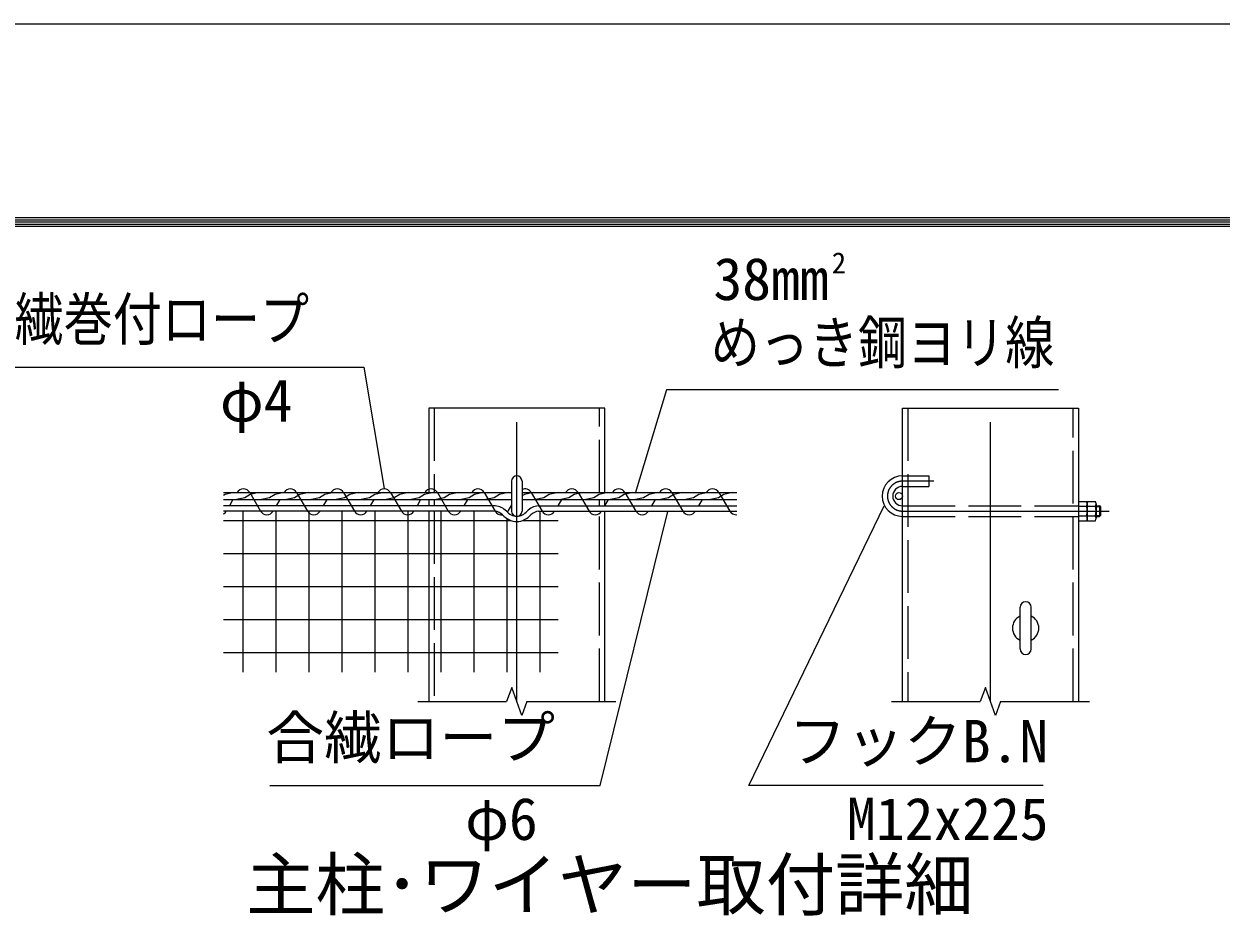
# Model space of a CAD drawing. Units: millimetres, scale not verified. Extents: x -16800 to 16800, y -11880 to 11880.
# Drawn here: x 4346 to 9786, y 7810 to 11880 of the extents above; entities that cross this region are included whole.
import ezdxf
from ezdxf.enums import TextEntityAlignment as Align

# ---------------------------------------------------------------- set-up
doc = ezdxf.new("R2010")
doc.units = ezdxf.units.MM
doc.header["$LTSCALE"] = 40
doc.linetypes.add('DASHED', pattern=[7.5, 6, -1.5])
doc.linetypes.add('USER1', pattern=[50.8, 31.75, -6.35, 6.35, -6.35])
for name, color, linetype, lineweight in [('0-0_D-TTL-TXT', 7, 'Continuous', 13), ('0-1_D-STR1', 1, 'Continuous', 25), ('0-2_D-BMK', 2, 'USER1', 13), ('0-3_D-STR3', 3, 'Continuous', 13), ('0-4_D-STR2', 7, 'Continuous', 13), ('0-5_D-STR-DIM', 7, 'Continuous', 13), ('0-6_D-STR-TXT', 7, 'Continuous', 13), ('0-C_D-TTL', 7, 'Continuous', 25)]:
    doc.layers.add(name, color=color, linetype=linetype, lineweight=lineweight)
doc.styles.add('ＭＳ ゴシック', font='')
doc.styles.get('ＭＳ ゴシック').set_extended_font_data('MS Gothic')

msp = doc.modelspace()

# ---------------------------------------------------------------- linework, layer by layer
at = {"layer": '0-1_D-STR1', "linetype": 'DASHED'}
for p, q in [((6209.28, 10133.04), (6209.28, 9749.04)), ((6961.28, 9749.04), (6961.28, 10133.04)), ((8362, 10133.04), (8362, 8799.71)), ((9114, 8799.71), (9114, 10133.04)), ((6209.28, 9717.04), (6209.28, 9689.04)), ((6961.28, 9689.04), (6961.28, 9717.04)), ((6209.28, 9665.04), (6209.28, 8799.71)), ((6961.28, 8799.71), (6961.28, 9665.04))]:
    msp.add_line(p, q, dxfattribs=at)
at = {"layer": '0-1_D-STR1'}
for p, q in [((6985.28, 9749.04), (6985.28, 10133.04)), ((8338, 8799.71), (8338, 10133.04)), ((6185.28, 9717.04), (6185.28, 9689.04)), ((6985.28, 9689.04), (6985.28, 9717.04)), ((6185.28, 9665.04), (6185.28, 8799.71)), ((6985.28, 8799.71), (6985.28, 9665.04))]:
    msp.add_line(p, q, dxfattribs=at)
for points in [[(6985.28, 10133.04), (6185.28, 10133.04), (6185.28, 9749.04)], [(8338, 10133.04), (9138, 10133.04), (9138, 8799.71)]]:
    msp.add_lwpolyline(points, dxfattribs=at)
at = {"layer": '0-2_D-BMK'}
for p, q in [((6585.28, 8799.71), (6585.28, 10203.71)), ((8738, 8799.71), (8738, 10203.71)), ((8479.91, 9801.04), (8338, 9801.04)), ((8338, 9665.04), (9278, 9665.04))]:
    msp.add_line(p, q, dxfattribs=at)
msp.add_arc((8338, 9733.04), 68, 90, 270, dxfattribs=at)
at = {"layer": '0-3_D-STR3'}
for p, q in [((6561.28, 9801.04), (6561.28, 9665.04)), ((6609.28, 9801.04), (6609.28, 9665.04)), ((5251.95, 9749.04), (6561.28, 9749.04)), ((6609.28, 9749.04), (7585.28, 9749.04)), ((5251.95, 9717.04), (6561.28, 9717.04)), ((6488.13, 9689.04), (5251.95, 9689.04)), ((6609.28, 9717.04), (7585.28, 9717.04)), ((6682.43, 9689.04), (7585.28, 9689.04)), ((9138, 9708.84), (9138, 9621.24)), ((9138, 9708.84), (9174.8, 9708.84)), ((9138, 9686.94), (9174.8, 9686.94)), ((9178, 9708.84), (9178, 9621.24)), ((9178, 9708.84), (9214.8, 9708.84)), ((9178, 9699.51), (9178, 9630.58)), ((9178, 9686.94), (9214.8, 9686.94)), ((9218, 9699.51), (9218, 9630.58)), ((9218, 9689.04), (9234.21, 9689.04)), ((9218, 9685.26), (9238, 9685.26)), ((9238, 9685.26), (9234.21, 9689.04)), ((9234.21, 9689.04), (9234.21, 9641.04)), ((9238, 9685.26), (9238, 9644.83)), ((6486.45, 9665.04), (5251.95, 9665.04)), ((6684.11, 9665.04), (7585.28, 9665.04)), ((9138, 9643.14), (9174.8, 9643.14)), ((9178, 9643.14), (9214.8, 9643.14)), ((9218, 9641.04), (9234.21, 9641.04)), ((9138, 9621.24), (9174.8, 9621.24)), ((9178, 9621.24), (9214.8, 9621.24)), ((8873, 9038.04), (8873, 9228.04)), ((8923, 9038.04), (8923, 9228.04))]:
    msp.add_line(p, q, dxfattribs=at)
at = {"layer": '0-3_D-STR3', "linetype": 'DASHED'}
for p, q in [((8338, 9825.04), (8458, 9825.04)), ((8458, 9825.04), (8458, 9777.04)), ((8338, 9777.04), (8458, 9777.04)), ((8338, 9689.04), (9138, 9689.04)), ((8338, 9641.04), (9138, 9641.04))]:
    msp.add_line(p, q, dxfattribs=at)
at = {"layer": '0-3_D-STR3', "color": 4}
for p, q in [((5371.44, 9749.04), (5421.18, 9665.04)), ((5584.65, 9749.04), (5634.39, 9665.04)), ((5797.85, 9749.04), (5847.6, 9665.04)), ((6011.06, 9749.04), (6060.8, 9665.04)), ((6224.26, 9749.04), (6274.01, 9665.04)), ((6437.47, 9749.04), (6487.21, 9665.04)), ((6650.68, 9749.04), (6700.42, 9665.04)), ((6863.88, 9749.04), (6913.62, 9665.04)), ((7077.09, 9749.04), (7126.83, 9665.04)), ((7290.29, 9749.04), (7340.03, 9665.04)), ((7503.5, 9749.04), (7553.24, 9665.04)), ((5295.63, 9717.04), (5279.05, 9689.04)), ((5508.84, 9717.04), (5492.26, 9689.04)), ((5722.04, 9717.04), (5705.46, 9689.04)), ((5935.25, 9717.04), (5918.67, 9689.04)), ((6148.45, 9717.04), (6131.87, 9689.04)), ((6361.66, 9717.04), (6345.08, 9689.04)), ((6561.28, 9694.1), (6544.07, 9665.04)), ((6788.07, 9717.04), (6771.49, 9689.04)), ((7001.28, 9717.04), (6984.7, 9689.04)), ((7214.48, 9717.04), (7197.9, 9689.04)), ((7427.69, 9717.04), (7411.11, 9689.04))]:
    msp.add_line(p, q, dxfattribs=at)
at = {"layer": '0-3_D-STR3'}
for points in [[(5299.95, 9749.04), (5259.94, 9739.79), (5251.95, 9735.18)], [(5413.27, 9749.04), (5373.26, 9739.79), (5348.72, 9725.63), (5311.91, 9717.04)], [(5526.59, 9749.04), (5486.58, 9739.79), (5462.04, 9725.63), (5425.23, 9717.04)], [(5639.91, 9749.04), (5599.9, 9739.79), (5575.37, 9725.63), (5538.55, 9717.04)], [(5753.24, 9749.04), (5713.22, 9739.79), (5688.69, 9725.63), (5651.87, 9717.04)], [(5866.56, 9749.04), (5826.55, 9739.79), (5802.01, 9725.63), (5765.2, 9717.04)], [(5979.88, 9749.04), (5939.87, 9739.79), (5915.33, 9725.63), (5878.52, 9717.04)], [(6093.2, 9749.04), (6053.19, 9739.79), (6028.66, 9725.63), (5991.84, 9717.04)], [(6206.53, 9749.04), (6166.51, 9739.79), (6141.98, 9725.63), (6105.16, 9717.04)], [(6319.85, 9749.04), (6279.84, 9739.79), (6255.3, 9725.63), (6218.49, 9717.04)], [(6433.17, 9749.04), (6393.16, 9739.79), (6368.62, 9725.63), (6331.81, 9717.04)], [(6546.49, 9749.04), (6506.48, 9739.79), (6481.94, 9725.63), (6445.13, 9717.04)], [(6659.82, 9749.04), (6619.8, 9739.79), (6609.28, 9733.72)], [(6773.14, 9749.04), (6733.13, 9739.79), (6708.59, 9725.63), (6671.77, 9717.04)], [(6886.46, 9749.04), (6846.45, 9739.79), (6821.91, 9725.63), (6785.1, 9717.04)], [(6999.78, 9749.04), (6959.77, 9739.79), (6935.23, 9725.63), (6898.42, 9717.04)], [(7113.1, 9749.04), (7073.09, 9739.79), (7048.56, 9725.63), (7011.74, 9717.04)], [(7226.43, 9749.04), (7186.41, 9739.79), (7161.88, 9725.63), (7125.06, 9717.04)], [(7339.75, 9749.04), (7299.74, 9739.79), (7275.2, 9725.63), (7238.39, 9717.04)], [(7453.07, 9749.04), (7413.06, 9739.79), (7388.52, 9725.63), (7351.71, 9717.04)], [(7566.39, 9749.04), (7526.38, 9739.79), (7501.85, 9725.63), (7465.03, 9717.04)], [(9218, 9644.83), (9238, 9644.83), (9234.21, 9641.04)]]:
    msp.add_lwpolyline(points, dxfattribs=at)
msp.add_circle((8322, 9733.04), 16, dxfattribs=at)
for centre, radius, start, end in [((6585.28, 9801.04), 24, 0, 180), ((8338, 9733.04), 92, 90, 270), ((8338, 9733.04), 44, 90, 270), ((6476.7, 9601.12), 88.66, 46.13331, 82.59331), ((6693.86, 9601.12), 88.66, 97.40669, 133.86669), ((9158.07, 9697.89), 19.99, 326.78843, 33.21157), ((9101.46, 9665.04), 76.54, 343.37369, 16.62631), ((9198.07, 9697.89), 19.99, 326.78843, 33.21157), ((9141.46, 9665.04), 76.54, 343.37369, 16.62631), ((6476.7, 9601.12), 64.66, 47.06511, 81.32471), ((6590.24, 9709.09), 92.23, 220.94329, 266.91465), ((6590.24, 9709.09), 68.23, 220.2105, 265.8277), ((6515.64, 9680.76), 32.49, 323.06212, 331.06202), ((6585.28, 9665.04), 24, 180, 0), ((6580.32, 9709.09), 68.23, 274.1723, 319.7895), ((6580.32, 9709.09), 92.23, 273.08535, 318.90015), ((6693.86, 9601.12), 64.66, 98.67529, 132.93489), ((9158.07, 9632.19), 19.99, 326.78843, 33.21157), ((9198.07, 9632.19), 19.99, 326.78843, 33.21157), ((8898, 9228.04), 25, 0, 180), ((8898, 9133.04), 60, 114.62432, 245.37568), ((8898, 9133.04), 60, 294.62432, 65.37568), ((8898, 9038.04), 25, 180, 0)]:
    msp.add_arc(centre, radius, start, end, dxfattribs=at)
at = {"layer": '0-3_D-STR3', "color": 4}
for centre, start, end in [((5343.01, 9733.32), 28.93798, 151.06202), ((5556.22, 9733.32), 28.93798, 151.06202), ((5769.42, 9733.32), 28.93798, 151.06202), ((5982.63, 9733.32), 28.93798, 151.06202), ((6195.83, 9733.32), 28.93798, 151.06202), ((6409.04, 9733.32), 28.93798, 151.06202), ((6622.25, 9733.32), 28.93798, 113.52174), ((6835.45, 9733.32), 28.93798, 151.06202), ((7048.66, 9733.32), 28.93798, 151.06202), ((7261.86, 9733.32), 28.93798, 151.06202), ((7475.07, 9733.32), 28.93798, 151.06202), ((5236.41, 9680.76), 298.5737, 331.06202), ((5449.61, 9680.76), 208.93798, 331.06202), ((5662.82, 9680.76), 208.93798, 331.06202), ((5876.03, 9680.76), 208.93798, 331.06202), ((6089.23, 9680.76), 208.93798, 331.06202), ((6302.44, 9680.76), 208.93798, 331.06202), ((6515.64, 9680.76), 208.93798, 278.73734), ((6728.85, 9680.76), 208.93798, 331.06202), ((6942.05, 9680.76), 208.93798, 331.06202), ((7155.26, 9680.76), 208.93798, 331.06202), ((7368.46, 9680.76), 208.93798, 331.06202), ((7581.67, 9680.76), 208.93798, 276.37941)]:
    msp.add_arc(centre, 32.49, start, end, dxfattribs=at)
at = {"layer": '0-4_D-STR2'}
for p, q in [((5342.3, 8933.04), (5342.3, 9665.04)), ((5492.3, 8933.04), (5492.3, 9665.04)), ((5642.3, 8933.04), (5642.3, 9665.04)), ((5792.3, 8933.04), (5792.3, 9665.04)), ((5942.3, 8933.04), (5942.3, 9665.04)), ((6092.3, 8933.04), (6092.3, 9665.04)), ((6242.3, 8933.04), (6242.3, 9665.04)), ((6392.3, 8933.04), (6392.3, 9665.04)), ((6542.3, 8933.04), (6542.3, 9630.31)), ((6692.3, 8933.04), (6692.3, 9665.04)), ((5251.95, 9622.06), (6559.72, 9622.06)), ((6610.84, 9622.06), (6774, 9622.06)), ((5251.95, 9472.06), (6774, 9472.06)), ((5251.95, 9322.06), (6774, 9322.06)), ((5251.95, 9172.06), (6774, 9172.06)), ((5251.95, 9022.06), (6774, 9022.06))]:
    msp.add_line(p, q, dxfattribs=at)
at = {"layer": '0-5_D-STR-DIM'}
for p, q in [((6562.19, 8863.14), (6539.11, 8799.71)), ((6608.37, 8736.28), (6562.19, 8863.14)), ((8714.91, 8863.14), (8691.82, 8799.71)), ((8761.08, 8736.28), (8714.91, 8863.14)), ((6135.28, 8799.71), (6539.11, 8799.71)), ((6631.45, 8799.71), (6608.37, 8736.28)), ((6631.45, 8799.71), (7035.28, 8799.71)), ((8288, 8799.71), (8691.82, 8799.71)), ((8784.17, 8799.71), (8761.08, 8736.28)), ((8784.17, 8799.71), (9188, 8799.71))]:
    msp.add_line(p, q, dxfattribs=at)
at = {"layer": '0-6_D-STR-TXT'}
for points in [[(4094.99, 10319.87), (5889.54, 10319.87), (5982.3, 9767.78)], [(9047.65, 10215.91), (7266.29, 10215.91), (7123.7, 9744.55)], [(8976.83, 8417.54), (7640.14, 8417.54), (8255.29, 9689.21)], [(5462.4, 8417.6), (6964.58, 8417.6), (7271.96, 9663.1)]]:
    msp.add_lwpolyline(points, dxfattribs=at)
at = {"layer": '0-C_D-TTL', "color": 2}
msp.add_lwpolyline([(-16800, 11880), (16800, 11880), (16800, -11880), (-16800, -11880)], close=True, dxfattribs=at)
at = {"layer": '0-C_D-TTL'}
for points in [[(-15720, 11000), (15720, 11000), (15720, -11000), (-15720, -11000)], [(-15710, 10990), (15710, 10990), (15710, -10990), (-15710, -10990)], [(-15700, 10980), (15700, 10980), (15700, -10980), (-15700, -10980)], [(-15690, 10970), (15690, 10970), (15690, -10970), (-15690, -10970)], [(-15680, 10960), (15680, 10960), (15680, -10960), (-15680, -10960)]]:
    msp.add_lwpolyline(points, close=True, dxfattribs=at)

# ---------------------------------------------------------------- texts
at = {"layer": '0-0_D-TTL-TXT', "style": 'ＭＳ ゴシック'}
msp.add_text('主柱･ワイヤー取付詳細', height=230.8, dxfattribs=at).set_placement((5355.87, 7782.22), align=Align.BOTTOM_LEFT)
at = {"layer": '0-6_D-STR-TXT', "style": 'ＭＳ ゴシック'}
for s, height, p in [('2', 96.19, (8016.76, 10716.55)), ('38mm', 192.4, (7479.12, 10566.84)), ('φ4', 192.4, (5236.31, 10014.25)), ('合繊ロープ', 192.4, (5447.18, 8481.65)), ('フックB.N', 192.4, (7820.48, 8465.34)), ('φ6', 192.4, (6350.73, 8111.98)), ('M12x225', 192.4, (8086.09, 8111.91))]:
    msp.add_text(s, height=height, dxfattribs=at).set_placement(p, align=Align.BOTTOM_LEFT)
at = {"layer": '0-6_D-STR-TXT', "style": 'ＭＳ ゴシック', "width": 0.85}
for s, p in [('合繊巻付ロープ', (4079.76, 10383.92)), ('めっき鋼ヨリ線', (7466.94, 10277.42))]:
    msp.add_text(s, height=192.4, dxfattribs=at).set_placement(p, align=Align.BOTTOM_LEFT)

doc.saveas('drawing.dxf')
